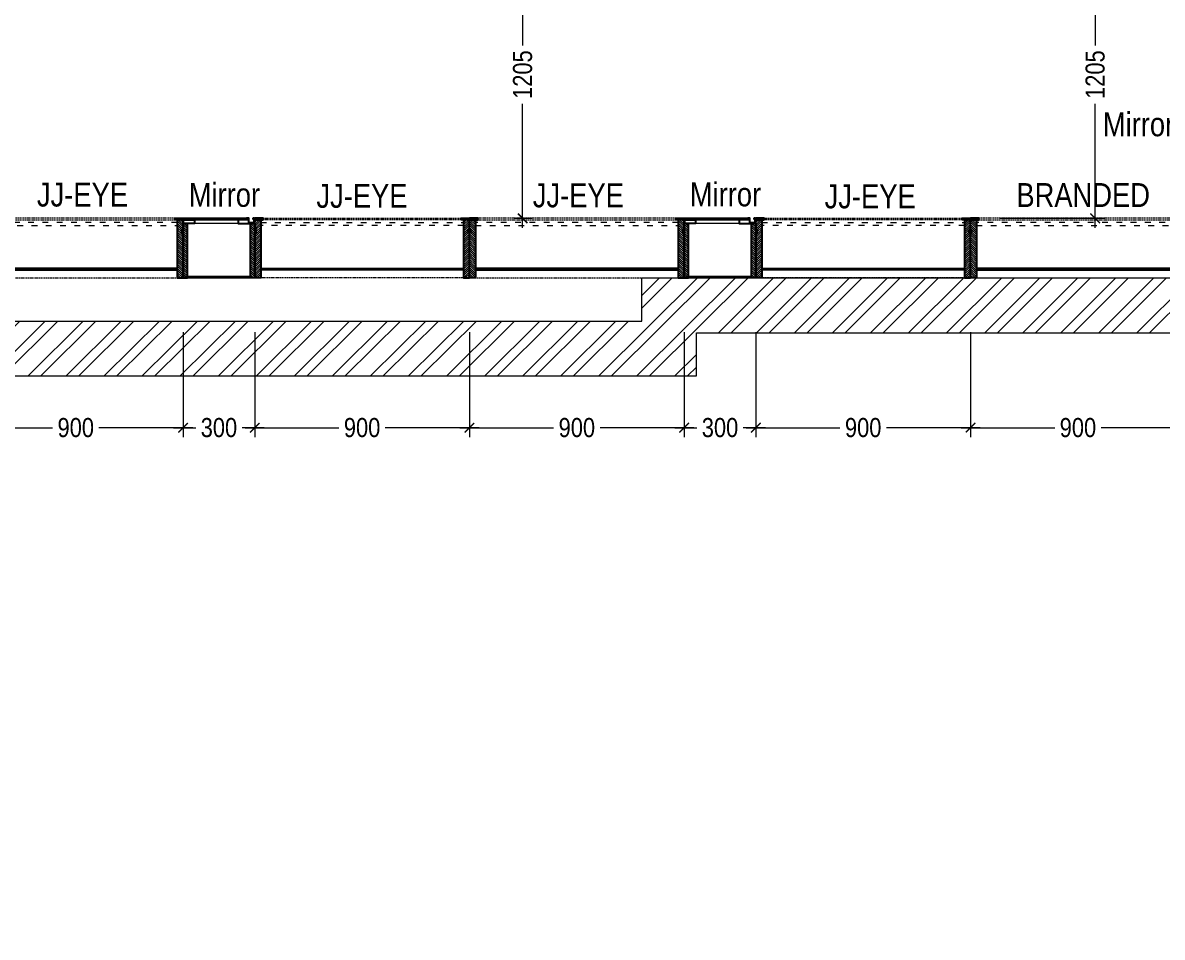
# Model space of a CAD drawing. Extents: x 4444 to 22214, y -867569 to -857440.
# Drawn here: x 10467 to 15242, y -867352 to -863518 of the extents above; entities that cross this region are included whole.
import ezdxf
from ezdxf import colors
from ezdxf.entities.mleader import LeaderData, LeaderLine
from ezdxf.lldxf.tags import DXFTag
from ezdxf.math import Vec2, Vec3

# ---------------------------------------------------------------- set-up
doc = ezdxf.new("R2010")
doc.units = 0
doc.header["$LTSCALE"] = 40
doc.header["$MEASUREMENT"] = 0
doc.header["$PDMODE"] = 3
for name, pattern in [('a_p6_plan_L18$0$HIDDEN', [0.375, 0.25, -0.125]), ('ACAD_ISO03W100', [30, 12, -18]), ('HIDDEN2', [0.1875, 0.125, -0.0625])]:
    doc.linetypes.add(name, pattern=pattern)
for name, color, linetype, lineweight in [('A-WALL-MASY', 1, 'Continuous', 9), ('dimensions', 149, 'Continuous', 5), ('Floor-Unit', 1, 'Continuous', 13), ('LENS_TEXT', 31, 'HIDDEN2', 5), ('LN-ELEVATION-1', 81, 'Continuous', 25), ('LN-ELEVATION-2', 103, 'Continuous', 20), ('LN-ELEVATION-3', 125, 'a_p6_plan_L18$0$HIDDEN', 18), ('LN-ELEVATION-4', 145, 'Continuous', 13), ('LN-HATCH', 251, 'Continuous', 0), ('Mirror', 4, 'Continuous', 15), ('wall hatch', 22, 'Continuous', 9)]:
    doc.layers.add(name, color=color, linetype=linetype, lineweight=lineweight)
doc.styles.get("Standard").update_dxf_attribs({"font": 'ARIALN.TTF'})
tags = doc.linetypes.add('DASHED2', pattern=[0.375, 0.25, -0.125]).pattern_tags.tags
tags[6:7] = [DXFTag(74, 4), DXFTag(75, 0), DXFTag(340, '0'), DXFTag(46, 1.0), DXFTag(50, 0.0), DXFTag(44, 0.0), DXFTag(45, 0.0)]
tags[4:5] = [DXFTag(74, 4), DXFTag(75, 0), DXFTag(340, '0'), DXFTag(46, 1.0), DXFTag(50, 0.0), DXFTag(44, 0.0), DXFTag(45, 0.0)]
doc.dimstyles.new('Working', dxfattribs={"dimscale": 0.8, "dimtxt": 100, "dimasz": 50, "dimexe": 50, "dimexo": 50, "dimgap": 25, "dimtad": 0, "dimdec": 0, "dimzin": 0, "dimdsep": 46, "dimtxsty": 'Standard', "dimblk": 'ARCHTICK', "dimcen": 0, "dimdle": 50, "dimclrd": 250, "dimclre": 8, "dimclrt": 7, "dimadec": 0, "dimazin": 0, "dimtfac": 1, "dimtdec": 0, "dimtofl": 0, "dimtmove": 1, "dimatfit": 3, "dimfxl": 3, "dimtolj": 1, "dimlwd": 5, "dimlwe": 0, "dimarcsym": 0})
pattern_1 = [(45, (4208834.247, 1706614.74), (-4.4901280605, 4.4901280605), [])]
pattern_2 = [(45, (4209134.247, 1706614.74), (-4.4901280605, 4.4901280605), [])]

# ---------------------------------------------------------------- blocks, each defined once
blk = doc.blocks.new('awefqwf')
at = {"layer": 'wall hatch'}
h = blk.add_hatch(dxfattribs=at)
h.set_pattern_fill('ANSI32', color=256, scale=300, angle=-0.13)
h.set_pattern_definition([(44.87, (-16178221.86, 1096019.62), (-79.36881616, 79.7298001), []), (44.87, (-16178168.82, 1096019.5), (-79.36881616, 79.7298001), [])])
h.paths.add_polyline_path([(-13124, -6636), (-8523, -6636), (-8523, -6455), (-6255, -6455), (-6255, -7141), (-5150, -7141), (-5150, -8989), (-4403, -8989), (-4403, -8776), (-4920, -8776), (-4920, -7019), (-4275, -7019), (-4275, -6225), (-4375, -6225), (-4375, -6911), (-6025, -6911), (-6025, -6225), (-8753, -6225), (-8753, -6406), (-13124, -6406)])
h.paths.add_polyline_path([(-3615, -8439), (-3393, -8439), (-3393, -6225), (-3615, -6225)])
h.paths.add_polyline_path([(-3393, -8989), (0, -8989), (0, -4885), (-230, -4885), (-230, -8759), (-3393, -8759)])
h.paths.add_polyline_path([(-177, -4436), (0, -4436), (0, -443), (-177, -443)])
h.paths.add_polyline_path([(-8338, -286), (-4254, -286), (-4254, 0), (-8338, 0)])
h.paths.add_polyline_path([(-12948, -307), (-9029, -307), (-9029, 0), (-12948, 0)])
h.paths.add_polyline_path([(-3474, -230), (-684, -230), (-684, 0), (-3474, 0)])
at = {"layer": 'A-WALL-MASY'}
for p, q in [((-8753, -6406), (-8753, -6225)), ((-8753, -6225), (-6025, -6225)), ((-13124, -6406), (-8753, -6406)), ((-8523, -6636), (-8523, -6455)), ((-8523, -6455), (-6255, -6455)), ((-13124, -6636), (-8523, -6636))]:
    blk.add_line(p, q, dxfattribs=at)
blk = doc.blocks.new('GFCHGFD')
at = {"layer": 'LN-HATCH', "ltscale": 0.5}
h = blk.add_hatch(dxfattribs=at)
h.set_pattern_fill('ANSI31', color=256, scale=2)
h.set_pattern_definition([(45, (4060076.63, 1708724.648), (-4.4901280605, 4.4901280605), [])])
h.paths.add_polyline_path([(-144.2, 105.2), (-126.2, 105.2), (-126.2, -123.8), (-144.2, -123.8)])
h.paths.add_polyline_path([(-126.2, 99.2), (137.8, 99.2), (137.8, 105.2), (-126.2, 105.2)])
h.paths.add_polyline_path([(155.8, 105.2), (137.8, 105.2), (137.8, -123.8), (155.8, -123.8)])
at = {"layer": 'LN-ELEVATION-1'}
for points in [[(-144.2, 105.2), (-126.2, 105.2), (-126.2, -123.8), (-144.2, -123.8)], [(-126.2, 99.2), (137.8, 99.2), (137.8, 105.2), (-126.2, 105.2)], [(155.8, 105.2), (137.8, 105.2), (137.8, -123.8), (155.8, -123.8)], [(-97.2, -137.8), (-97.2, -123.8), (-142.2, -123.8), (-142.2, -144.8), (-133.2, -144.8), (-133.2, -143.3), (-140.7, -143.3), (-140.7, -137.8)], [(85.8, -137.8), (85.8, -123.8), (130.8, -123.8), (130.8, -144.8), (121.8, -144.8), (121.8, -143.3), (129.3, -143.3), (129.3, -137.8)], [(147.8, -144.8), (147.8, -143.3), (152.3, -143.3), (152.3, -125.3), (130.8, -125.3), (130.8, -123.8), (153.8, -123.8), (153.8, -144.8)]]:
    blk.add_lwpolyline(points, close=True, dxfattribs=at)
at = {"layer": 'LN-ELEVATION-2'}
blk.add_lwpolyline([(-97.2, -137.8), (85.8, -137.8), (85.8, -123.8), (-97.2, -123.8)], close=True, dxfattribs=at)
at = {"layer": 'LN-ELEVATION-4', "ltscale": 0.5}
blk.add_line((121.8, -144.8), (-133.2, -144.8), dxfattribs=at)
at = {"layer": 'Mirror', "lineweight": 0}
blk.add_lwpolyline([(-140.7, -137.8), (129.3, -137.8), (129.3, -143.3), (-140.7, -143.3)], close=True, dxfattribs=at)
blk = doc.blocks.new('dfbdfhq')
at = {"layer": 'LN-HATCH', "ltscale": 0.5}
h = blk.add_hatch(dxfattribs=at)
h.set_pattern_fill('ANSI31', color=256, scale=50)
h.paths.add_polyline_path([(-911.8, 0), (-911.8, -190), (-905.8, -190), (-905.8, -200), (-911.8, -200), (-911.8, -244), (-886.8, -244), (-886.8, 0)])
h = blk.add_hatch(dxfattribs=at)
h.set_pattern_fill('ANSI31', color=256, scale=2)
h.set_pattern_definition(pattern_1)
h.paths.add_polyline_path([(-11.8, 0), (-11.8, -190), (-17.8, -190), (-17.8, -200), (-11.8, -200), (-11.8, -244), (-36.8, -244), (-36.8, 0)])
h = blk.add_hatch(dxfattribs=at)
h.set_pattern_fill('ANSI31', color=256, scale=2)
h.set_pattern_definition(pattern_2)
h.paths.add_polyline_path([(-36.8, -40), (-886.8, -40), (-886.8, -34), (-36.8, -34)])
h = blk.add_hatch(dxfattribs=at)
h.set_pattern_fill('ANSI31', color=256, scale=2)
h.set_pattern_definition(pattern_2)
h.paths.add_polyline_path([(-876.8, -244), (-876.8, -250), (-911.8, -250), (-911.8, -244)])
h = blk.add_hatch(dxfattribs=at)
h.set_pattern_fill('ANSI31', color=256, scale=2)
h.set_pattern_definition(pattern_1)
h.paths.add_polyline_path([(-46.8, -244), (-46.8, -250), (-11.8, -250), (-11.8, -244)])
at = {"layer": 'LN-ELEVATION-1', "ltscale": 0.5}
for points in [[(-911.8, 0), (-911.8, -190), (-905.8, -190), (-905.8, -200), (-911.8, -200), (-911.8, -244), (-886.8, -244), (-886.8, 0)], [(-11.8, 0), (-11.8, -190), (-17.8, -190), (-17.8, -200), (-11.8, -200), (-11.8, -244), (-36.8, -244), (-36.8, 0)], [(-36.8, -40), (-886.8, -40), (-886.8, -34), (-36.8, -34)], [(-876.8, -244), (-876.8, -250), (-911.8, -250), (-911.8, -244)], [(-46.8, -244), (-46.8, -250), (-11.8, -250), (-11.8, -244)]]:
    blk.add_lwpolyline(points, close=True, dxfattribs=at)
at = {"layer": 'LN-ELEVATION-3', "ltscale": 0.5}
for p, q in [((-886.8, 0), (-36.8, 0)), ((-876.8, -244), (-46.8, -244)), ((-46.8, -250), (-876.8, -250))]:
    blk.add_line(p, q, dxfattribs=at)
at = {"layer": 'LN-ELEVATION-4', "linetype": 'ACAD_ISO03W100', "ltscale": 0.05}
blk.add_lwpolyline([(-886.8, -220), (-36.8, -220), (-36.8, -232), (-886.8, -232)], close=True, dxfattribs=at)
blk = doc.blocks.new('_ArchTick')
at = {"const_width": 0.15}
blk.add_lwpolyline([(-0.5, -0.5), (0.5, 0.5)], dxfattribs=at)
blk = doc.blocks.new('*D129')
at = {"layer": 'Defpoints', "color": 0, "ltscale": 50, "transparency": 16777216}
for p in [(10238.9, -864588.1), (11138.9, -864588.1), (11138.9, -865215.8)]:
    blk.add_point(p, dxfattribs=at)
at = {"layer": 'dimensions', "color": 8, "linetype": 'DASHED2', "lineweight": 0, "ltscale": 50, "transparency": 16777216}
for p, q in [((10238.9, -864815.8), (10238.9, -865255.8)), ((11138.9, -864815.8), (11138.9, -865255.8))]:
    blk.add_line(p, q, dxfattribs=at)
at = {"layer": 'dimensions', "color": 250, "linetype": 'DASHED2', "lineweight": 5, "ltscale": 50, "transparency": 16777216}
for p, q in [((10198.9, -865215.8), (10596.5, -865215.8)), ((11178.9, -865215.8), (10781.2, -865215.8))]:
    blk.add_line(p, q, dxfattribs=at)
at = {"layer": 'dimensions', "color": 250, "lineweight": 5, "ltscale": 50, "transparency": 16777216, "xscale": 40, "yscale": 40, "zscale": 40, "rotation": 180}
blk.add_blockref('_ArchTick', (10238.9, -865215.8), dxfattribs=at)
at = {"layer": 'dimensions', "color": 250, "lineweight": 5, "ltscale": 50, "transparency": 16777216, "xscale": 40, "yscale": 40, "zscale": 40}
blk.add_blockref('_ArchTick', (11138.9, -865215.8), dxfattribs=at)
at = {"layer": 'dimensions', "color": 7, "ltscale": 50, "transparency": 16777216, "insert": (10688.9, -865215.8), "char_height": 80, "attachment_point": 5, "bg_fill": 3, "box_fill_scale": 1.25, "bg_fill_color": 9, "bg_fill_true_color": 13158600, "bg_fill_transparency": 0}
blk.add_mtext('\\A1;900', dxfattribs=at)
blk = doc.blocks.new('*D130')
at = {"layer": 'Defpoints', "color": 0, "ltscale": 50, "transparency": 16777216}
for p in [(11138.9, -864588.1), (11438.9, -864588.1), (11438.9, -865215.8)]:
    blk.add_point(p, dxfattribs=at)
at = {"layer": 'dimensions', "color": 8, "linetype": 'DASHED2', "lineweight": 0, "ltscale": 50, "transparency": 16777216}
for p, q in [((11138.9, -864815.8), (11138.9, -865255.8)), ((11438.9, -864815.8), (11438.9, -865255.8))]:
    blk.add_line(p, q, dxfattribs=at)
at = {"layer": 'dimensions', "color": 250, "linetype": 'DASHED2', "lineweight": 5, "ltscale": 50, "transparency": 16777216}
for p, q in [((11098.9, -865215.8), (11196.5, -865215.8)), ((11478.9, -865215.8), (11381.2, -865215.8))]:
    blk.add_line(p, q, dxfattribs=at)
at = {"layer": 'dimensions', "color": 250, "lineweight": 5, "ltscale": 50, "transparency": 16777216, "xscale": 40, "yscale": 40, "zscale": 40, "rotation": 180}
blk.add_blockref('_ArchTick', (11138.9, -865215.8), dxfattribs=at)
at = {"layer": 'dimensions', "color": 250, "lineweight": 5, "ltscale": 50, "transparency": 16777216, "xscale": 40, "yscale": 40, "zscale": 40}
blk.add_blockref('_ArchTick', (11438.9, -865215.8), dxfattribs=at)
at = {"layer": 'dimensions', "color": 7, "ltscale": 50, "transparency": 16777216, "insert": (11288.9, -865215.8), "char_height": 80, "attachment_point": 5, "bg_fill": 3, "box_fill_scale": 1.25, "bg_fill_color": 9, "bg_fill_true_color": 13158600, "bg_fill_transparency": 0}
blk.add_mtext('\\A1;300', dxfattribs=at)
blk = doc.blocks.new('*D131')
at = {"layer": 'Defpoints', "color": 0, "ltscale": 50, "transparency": 16777216}
for p in [(11438.9, -864588.1), (12338.9, -864588.1), (12338.9, -865215.8)]:
    blk.add_point(p, dxfattribs=at)
at = {"layer": 'dimensions', "color": 8, "linetype": 'DASHED2', "lineweight": 0, "ltscale": 50, "transparency": 16777216}
for p, q in [((11438.9, -864815.8), (11438.9, -865255.8)), ((12338.9, -864815.8), (12338.9, -865255.8))]:
    blk.add_line(p, q, dxfattribs=at)
at = {"layer": 'dimensions', "color": 250, "linetype": 'DASHED2', "lineweight": 5, "ltscale": 50, "transparency": 16777216}
for p, q in [((11398.9, -865215.8), (11796.5, -865215.8)), ((12378.9, -865215.8), (11981.2, -865215.8))]:
    blk.add_line(p, q, dxfattribs=at)
at = {"layer": 'dimensions', "color": 250, "lineweight": 5, "ltscale": 50, "transparency": 16777216, "xscale": 40, "yscale": 40, "zscale": 40, "rotation": 180}
blk.add_blockref('_ArchTick', (11438.9, -865215.8), dxfattribs=at)
at = {"layer": 'dimensions', "color": 250, "lineweight": 5, "ltscale": 50, "transparency": 16777216, "xscale": 40, "yscale": 40, "zscale": 40}
blk.add_blockref('_ArchTick', (12338.9, -865215.8), dxfattribs=at)
at = {"layer": 'dimensions', "color": 7, "ltscale": 50, "transparency": 16777216, "insert": (11888.9, -865215.8), "char_height": 80, "attachment_point": 5, "bg_fill": 3, "box_fill_scale": 1.25, "bg_fill_color": 9, "bg_fill_true_color": 13158600, "bg_fill_transparency": 0}
blk.add_mtext('\\A1;900', dxfattribs=at)
blk = doc.blocks.new('*D49')
at = {"layer": 'Defpoints', "color": 0, "ltscale": 50, "transparency": 16777216}
for p in [(12338.9, -864588.1), (13238.9, -864588.1), (13238.9, -865215.8)]:
    blk.add_point(p, dxfattribs=at)
at = {"layer": 'dimensions', "color": 8, "linetype": 'DASHED2', "lineweight": 0, "ltscale": 50, "transparency": 16777216}
for p, q in [((12338.9, -864815.8), (12338.9, -865255.8)), ((13238.9, -864815.8), (13238.9, -865255.8))]:
    blk.add_line(p, q, dxfattribs=at)
at = {"layer": 'dimensions', "color": 250, "linetype": 'DASHED2', "lineweight": 5, "ltscale": 50, "transparency": 16777216}
for p, q in [((12298.9, -865215.8), (12696.5, -865215.8)), ((13278.9, -865215.8), (12881.2, -865215.8))]:
    blk.add_line(p, q, dxfattribs=at)
at = {"layer": 'dimensions', "color": 250, "lineweight": 5, "ltscale": 50, "transparency": 16777216, "xscale": 40, "yscale": 40, "zscale": 40, "rotation": 180}
blk.add_blockref('_ArchTick', (12338.9, -865215.8), dxfattribs=at)
at = {"layer": 'dimensions', "color": 250, "lineweight": 5, "ltscale": 50, "transparency": 16777216, "xscale": 40, "yscale": 40, "zscale": 40}
blk.add_blockref('_ArchTick', (13238.9, -865215.8), dxfattribs=at)
at = {"layer": 'dimensions', "color": 7, "ltscale": 50, "transparency": 16777216, "insert": (12788.9, -865215.8), "char_height": 80, "attachment_point": 5, "bg_fill": 3, "box_fill_scale": 1.25, "bg_fill_color": 9, "bg_fill_true_color": 13158600, "bg_fill_transparency": 0}
blk.add_mtext('\\A1;900', dxfattribs=at)
blk = doc.blocks.new('*D50')
at = {"layer": 'Defpoints', "color": 0, "ltscale": 50, "transparency": 16777216}
for p in [(13238.9, -864588.1), (13538.9, -864588.1), (13538.9, -865215.8)]:
    blk.add_point(p, dxfattribs=at)
at = {"layer": 'dimensions', "color": 8, "linetype": 'DASHED2', "lineweight": 0, "ltscale": 50, "transparency": 16777216}
for p, q in [((13238.9, -864815.8), (13238.9, -865255.8)), ((13538.9, -864815.8), (13538.9, -865255.8))]:
    blk.add_line(p, q, dxfattribs=at)
at = {"layer": 'dimensions', "color": 250, "linetype": 'DASHED2', "lineweight": 5, "ltscale": 50, "transparency": 16777216}
for p, q in [((13198.9, -865215.8), (13296.5, -865215.8)), ((13578.9, -865215.8), (13481.2, -865215.8))]:
    blk.add_line(p, q, dxfattribs=at)
at = {"layer": 'dimensions', "color": 250, "lineweight": 5, "ltscale": 50, "transparency": 16777216, "xscale": 40, "yscale": 40, "zscale": 40, "rotation": 180}
blk.add_blockref('_ArchTick', (13238.9, -865215.8), dxfattribs=at)
at = {"layer": 'dimensions', "color": 250, "lineweight": 5, "ltscale": 50, "transparency": 16777216, "xscale": 40, "yscale": 40, "zscale": 40}
blk.add_blockref('_ArchTick', (13538.9, -865215.8), dxfattribs=at)
at = {"layer": 'dimensions', "color": 7, "ltscale": 50, "transparency": 16777216, "insert": (13388.9, -865215.8), "char_height": 80, "attachment_point": 5, "bg_fill": 3, "box_fill_scale": 1.25, "bg_fill_color": 9, "bg_fill_true_color": 13158600, "bg_fill_transparency": 0}
blk.add_mtext('\\A1;300', dxfattribs=at)
blk = doc.blocks.new('*D51')
at = {"layer": 'Defpoints', "color": 0, "ltscale": 50, "transparency": 16777216}
for p in [(13538.9, -864588.1), (14438.9, -864582.2), (14438.9, -865215.8)]:
    blk.add_point(p, dxfattribs=at)
at = {"layer": 'dimensions', "color": 8, "linetype": 'DASHED2', "lineweight": 0, "ltscale": 50, "transparency": 16777216}
for p, q in [((13538.9, -864815.8), (13538.9, -865255.8)), ((14438.9, -864815.8), (14438.9, -865255.8))]:
    blk.add_line(p, q, dxfattribs=at)
at = {"layer": 'dimensions', "color": 250, "linetype": 'DASHED2', "lineweight": 5, "ltscale": 50, "transparency": 16777216}
for p, q in [((13498.9, -865215.8), (13896.5, -865215.8)), ((14478.9, -865215.8), (14081.2, -865215.8))]:
    blk.add_line(p, q, dxfattribs=at)
at = {"layer": 'dimensions', "color": 250, "lineweight": 5, "ltscale": 50, "transparency": 16777216, "xscale": 40, "yscale": 40, "zscale": 40, "rotation": 180}
blk.add_blockref('_ArchTick', (13538.9, -865215.8), dxfattribs=at)
at = {"layer": 'dimensions', "color": 250, "lineweight": 5, "ltscale": 50, "transparency": 16777216, "xscale": 40, "yscale": 40, "zscale": 40}
blk.add_blockref('_ArchTick', (14438.9, -865215.8), dxfattribs=at)
at = {"layer": 'dimensions', "color": 7, "ltscale": 50, "transparency": 16777216, "insert": (13988.9, -865215.8), "char_height": 80, "attachment_point": 5, "bg_fill": 3, "box_fill_scale": 1.25, "bg_fill_color": 9, "bg_fill_true_color": 13158600, "bg_fill_transparency": 0}
blk.add_mtext('\\A1;900', dxfattribs=at)
blk = doc.blocks.new('*D52')
at = {"layer": 'Defpoints', "color": 0, "ltscale": 50, "transparency": 16777216}
for p in [(14438.9, -864582.2), (15338.9, -864588.1), (15338.9, -865215.8)]:
    blk.add_point(p, dxfattribs=at)
at = {"layer": 'dimensions', "color": 8, "linetype": 'DASHED2', "lineweight": 0, "ltscale": 50, "transparency": 16777216}
for p, q in [((14438.9, -864815.8), (14438.9, -865255.8)), ((15338.9, -864815.8), (15338.9, -865255.8))]:
    blk.add_line(p, q, dxfattribs=at)
at = {"layer": 'dimensions', "color": 250, "linetype": 'DASHED2', "lineweight": 5, "ltscale": 50, "transparency": 16777216}
for p, q in [((14398.9, -865215.8), (14796.5, -865215.8)), ((15378.9, -865215.8), (14981.2, -865215.8))]:
    blk.add_line(p, q, dxfattribs=at)
at = {"layer": 'dimensions', "color": 250, "lineweight": 5, "ltscale": 50, "transparency": 16777216, "xscale": 40, "yscale": 40, "zscale": 40, "rotation": 180}
blk.add_blockref('_ArchTick', (14438.9, -865215.8), dxfattribs=at)
at = {"layer": 'dimensions', "color": 250, "lineweight": 5, "ltscale": 50, "transparency": 16777216, "xscale": 40, "yscale": 40, "zscale": 40}
blk.add_blockref('_ArchTick', (15338.9, -865215.8), dxfattribs=at)
at = {"layer": 'dimensions', "color": 7, "ltscale": 50, "transparency": 16777216, "insert": (14888.9, -865215.8), "char_height": 80, "attachment_point": 5, "bg_fill": 3, "box_fill_scale": 1.25, "bg_fill_color": 9, "bg_fill_true_color": 13158600, "bg_fill_transparency": 0}
blk.add_mtext('\\A1;900', dxfattribs=at)
blk = doc.blocks.new('*D70')
at = {"layer": 'Defpoints', "color": 0, "ltscale": 50, "transparency": 16777216}
for p in [(12257.1, -863133.1), (12561.8, -863133.1), (12486.6, -864338.1)]:
    blk.add_point(p, dxfattribs=at)
at = {"layer": 'dimensions', "color": 250, "linetype": 'DASHED2', "lineweight": 5, "ltscale": 50, "transparency": 16777216}
for p, q in [((12561.8, -863093.1), (12561.8, -863620.4)), ((12561.8, -864378.1), (12561.8, -863850.7))]:
    blk.add_line(p, q, dxfattribs=at)
at = {"layer": 'dimensions', "color": 8, "linetype": 'DASHED2', "lineweight": 0, "ltscale": 50, "transparency": 16777216}
for p, q in [((12297.1, -863133.1), (12601.8, -863133.1)), ((12526.6, -864338.1), (12601.8, -864338.1))]:
    blk.add_line(p, q, dxfattribs=at)
at = {"layer": 'dimensions', "color": 250, "lineweight": 5, "ltscale": 50, "transparency": 16777216, "xscale": 40, "yscale": 40, "zscale": 40}
for p, rotation in [((12561.8, -863133.1), 90), ((12561.8, -864338.1), 270)]:
    blk.add_blockref('_ArchTick', p, dxfattribs=dict(at, rotation=rotation))
at = {"layer": 'dimensions', "color": 7, "ltscale": 50, "transparency": 16777216, "insert": (12561.8, -863735.6), "char_height": 80, "attachment_point": 5, "rotation": 90, "bg_fill": 3, "box_fill_scale": 1.25, "bg_fill_color": 9, "bg_fill_true_color": 13158600, "bg_fill_transparency": 0}
blk.add_mtext('\\A1;1205', dxfattribs=at)
blk = doc.blocks.new('*D80')
at = {"layer": 'Defpoints', "color": 0, "ltscale": 50, "transparency": 16777216}
for p in [(14657.1, -863133.1), (14473.9, -864338.1), (14961.2, -864338.1)]:
    blk.add_point(p, dxfattribs=at)
at = {"layer": 'dimensions', "color": 250, "linetype": 'DASHED2', "lineweight": 5, "ltscale": 50, "transparency": 16777216}
for p, q in [((14961.2, -863093.1), (14961.2, -863620.4)), ((14961.2, -864378.1), (14961.2, -863850.7))]:
    blk.add_line(p, q, dxfattribs=at)
at = {"layer": 'dimensions', "color": 8, "linetype": 'DASHED2', "lineweight": 0, "ltscale": 50, "transparency": 16777216}
for p, q in [((14697.1, -863133.1), (15001.2, -863133.1)), ((14561.2, -864338.1), (15001.2, -864338.1))]:
    blk.add_line(p, q, dxfattribs=at)
at = {"layer": 'dimensions', "color": 250, "lineweight": 5, "ltscale": 50, "transparency": 16777216, "xscale": 40, "yscale": 40, "zscale": 40}
for p, rotation in [((14961.2, -863133.1), 90), ((14961.2, -864338.1), 270)]:
    blk.add_blockref('_ArchTick', p, dxfattribs=dict(at, rotation=rotation))
at = {"layer": 'dimensions', "color": 7, "ltscale": 50, "transparency": 16777216, "insert": (14961.2, -863735.6), "char_height": 80, "attachment_point": 5, "rotation": 90, "bg_fill": 3, "box_fill_scale": 1.25, "bg_fill_color": 9, "bg_fill_true_color": 13158600, "bg_fill_transparency": 0}
blk.add_mtext('\\A1;1205', dxfattribs=at)

msp = doc.modelspace()

# ---------------------------------------------------------------- block references
at = {"layer": 'dimensions', "color": 3, "ltscale": 50, "true_color": 0x15f609}
msp.add_blockref('awefqwf', (21813.9, -858363.1), dxfattribs=at)
at = {"layer": 'Floor-Unit', "xscale": -1, "rotation": 180}
for name, p in [('dfbdfhq', (11150.7, -864588.1)), ('GFCHGFD', (11283.1, -864482.9)), ('dfbdfhq', (13250.7, -864588.1)), ('GFCHGFD', (13383.1, -864482.9)), ('dfbdfhq', (15350.7, -864588.1))]:
    msp.add_blockref(name, p, dxfattribs=at)
at = {"layer": 'Floor-Unit', "rotation": 180}
for p in [(11427.1, -864588.1), (13527.1, -864588.1)]:
    msp.add_blockref('dfbdfhq', p, dxfattribs=at)

# ---------------------------------------------------------------- texts
at = {"layer": 'LENS_TEXT', "linetype": 'Continuous', "ltscale": 3, "char_height": 100, "width": 271.785, "attachment_point": 5}
for s, insert in [('\\pxql;JJ-EYE', (10662.1, -864239.4, 0)), ('\\pxql;Mirror', (11298.3, -864240.5, 0)), ('\\pxql;JJ-EYE', (11833.4, -864244.7, 0)), ('\\pxql;JJ-EYE', (12740.2, -864242.6, 0)), ('\\pxql;Mirror', (13398.3, -864238.4, 0)), ('\\pxql;JJ-EYE', (13963.1, -864246.9, 0)), ('\\pxql;BRANDED', (14766.9, -864240.5, 0))]:
    msp.add_mtext(s, dxfattribs=dict(at, insert=insert))

# ---------------------------------------------------------------- leaders
at = {"layer": 'LENS_TEXT', "linetype": 'Continuous', "ltscale": 3}
ml = msp.add_multileader_mtext('Standard', dxfattribs=at)
ml.set_content('{\\C256;Mirror on site}', color=1)
ml.set_leader_properties(color=256, linetype='ByLayer', lineweight=-1)
ml.build(insert=Vec2(0, 0))
ml.multileader.update_dxf_attribs({"leader_type": 2, "dogleg_length": 0.36, "arrow_head_size": 50})
ctx = ml.context
ctx.base_point, ctx.char_height, ctx.arrow_head_size, ctx.landing_gap_size, ctx.plane_origin = Vec3(15009.7, -863944.8), 100, 50, 0.09, Vec3(14519.8, -863456.1)
ctx.text_align_type = 2
notes = []
notes.append((ctx, [(1, (1, 1, 0), (15451.9, -863944.8), (-1, 0), 0.36, [(1, [(15563.9, -864332.1)], 0, [])])]))
ctx.mtext.insert, ctx.mtext.width, ctx.mtext.alignment, ctx.mtext.flow_direction = Vec3(15451.5, -863894), 457.776, 3, 5
for ctx, leaders in notes:
    for number, flags, end, landing, length, lines in leaders:
        leader = LeaderData()
        leader.index, (leader.has_last_leader_line, leader.has_dogleg_vector, leader.attachment_direction) = number, flags
        leader.last_leader_point, leader.dogleg_vector, leader.dogleg_length = Vec3(end), Vec3(landing), length
        for number, points, colour, breaks in lines:
            line = LeaderLine()
            line.index, line.vertices, line.color, line.breaks = number, Vec3.list(points), colors.encode_raw_color(colour), breaks
            leader.lines.append(line)
        ctx.leaders.append(leader)

# ---------------------------------------------------------------- next in the draw order: dimensions: what is measured, and where the dimension line sits
at = {"layer": 'dimensions', "color": 3, "ltscale": 50, "true_color": 0x15f609}
for base, p1, p2, picture, middle in [((12561.8, -863133.1), (12486.6, -864338.1), (12257.1, -863133.1), '*D70', (12561.8, -863735.6)), ((14961.2, -864338.1), (14657.1, -863133.1), (14473.9, -864338.1), '*D80', (14961.2, -863735.6))]:
    dim = msp.add_linear_dim(base=base, p1=p1, p2=p2, angle=90, dimstyle='Working', override={"dimfxl": 500, "dimfxlon": 1, "dimtfill": 1, "dimarcsym": 1}, dxfattribs=at)
    dim.commit()
    dim.dimension.update_dxf_attribs({"geometry": picture, "text_midpoint": middle})
dim = msp.add_linear_dim(base=(11138.9, -865215.8), p1=(10238.9, -864588.1), p2=(11138.9, -864588.1), dimstyle='Working', override={"dimfxl": 500, "dimfxlon": 1, "dimtfill": 1, "dimarcsym": 1}, dxfattribs=at)
dim.commit()
dim.dimension.update_dxf_attribs({"geometry": '*D129', "text_midpoint": (10688.9, -865215.8)})

# ---------------------------------------------------------------- next in the draw order: dimensions: what is measured, and where the dimension line sits
dim = msp.add_linear_dim(base=(11438.9, -865215.8), p1=(11138.9, -864588.1), p2=(11438.9, -864588.1), dimstyle='Working', override={"dimfxl": 500, "dimfxlon": 1, "dimtfill": 1, "dimarcsym": 1}, dxfattribs=at)
dim.commit()
dim.dimension.update_dxf_attribs({"geometry": '*D130', "text_midpoint": (11288.9, -865215.8)})

# ---------------------------------------------------------------- next in the draw order: dimensions: what is measured, and where the dimension line sits
dim = msp.add_linear_dim(base=(12338.9, -865215.8), p1=(11438.9, -864588.1), p2=(12338.9, -864588.1), dimstyle='Working', override={"dimfxl": 500, "dimfxlon": 1, "dimtfill": 1, "dimarcsym": 1}, dxfattribs=at)
dim.commit()
dim.dimension.update_dxf_attribs({"geometry": '*D131', "text_midpoint": (11888.9, -865215.8)})

# ---------------------------------------------------------------- next in the draw order: dimensions: what is measured, and where the dimension line sits
dim = msp.add_linear_dim(base=(13238.9, -865215.8), p1=(12338.9, -864588.1), p2=(13238.9, -864588.1), dimstyle='Working', override={"dimfxl": 500, "dimfxlon": 1, "dimtfill": 1, "dimarcsym": 1}, dxfattribs=at)
dim.commit()
dim.dimension.update_dxf_attribs({"geometry": '*D49', "text_midpoint": (12788.9, -865215.8)})

# ---------------------------------------------------------------- next in the draw order: dimensions: what is measured, and where the dimension line sits
dim = msp.add_linear_dim(base=(13538.9, -865215.8), p1=(13238.9, -864588.1), p2=(13538.9, -864588.1), dimstyle='Working', override={"dimfxl": 500, "dimfxlon": 1, "dimtfill": 1, "dimarcsym": 1}, dxfattribs=at)
dim.commit()
dim.dimension.update_dxf_attribs({"geometry": '*D50', "text_midpoint": (13388.9, -865215.8)})

# ---------------------------------------------------------------- next in the draw order: dimensions: what is measured, and where the dimension line sits
dim = msp.add_linear_dim(base=(14438.9, -865215.8), p1=(13538.9, -864588.1), p2=(14438.9, -864582.2), dimstyle='Working', override={"dimfxl": 500, "dimfxlon": 1, "dimtfill": 1, "dimarcsym": 1}, dxfattribs=at)
dim.commit()
dim.dimension.update_dxf_attribs({"geometry": '*D51', "text_midpoint": (13988.9, -865215.8)})

# ---------------------------------------------------------------- next in the draw order: dimensions: what is measured, and where the dimension line sits
dim = msp.add_linear_dim(base=(15338.9, -865215.8), p1=(14438.9, -864582.2), p2=(15338.9, -864588.1), dimstyle='Working', override={"dimfxl": 500, "dimfxlon": 1, "dimtfill": 1, "dimarcsym": 1}, dxfattribs=at)
dim.commit()
dim.dimension.update_dxf_attribs({"geometry": '*D52', "text_midpoint": (14888.9, -865215.8)})

doc.saveas('drawing.dxf')
